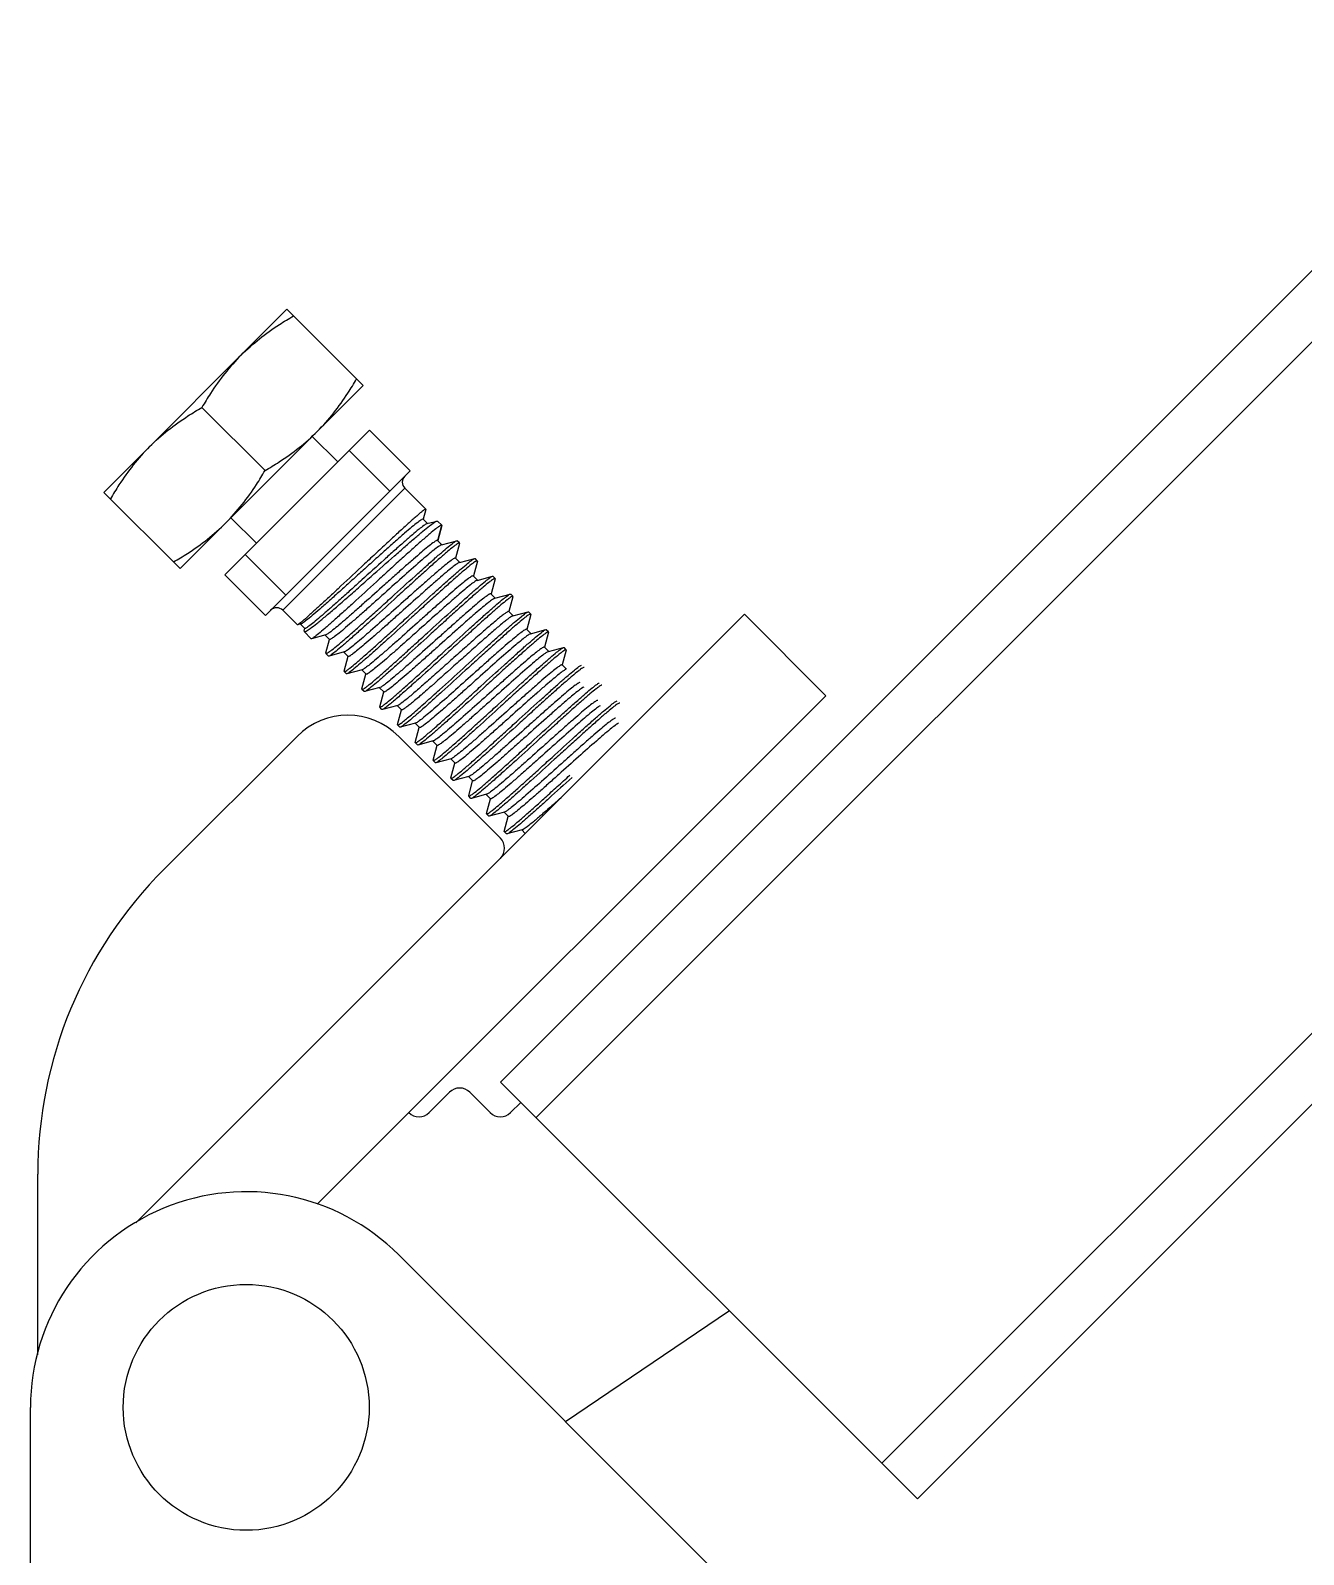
# Model space of a CAD drawing. Extents: x -427546 to -314919, y 698702 to 968782.
# Drawn here: x -414059 to -413606, y 894195 to 894737 of the extents above; entities that cross this region are included whole.
import ezdxf

# ---------------------------------------------------------------- set-up
doc = ezdxf.new("R2010")
doc.units = 0
doc.header["$LTSCALE"] = 1000
doc.header["$MEASUREMENT"] = 0
doc.layers.get('0').update_dxf_attribs({"linetype": 'CONTINUOUS'})

msp = doc.modelspace()

# ---------------------------------------------------------------- linework, layer by layer
for p, q in [((-413891.71, 894363.24), (-412280.92, 895974.04)), ((-413879.06, 894350.59), (-412268.27, 895961.39)), ((-413756.19, 894227.72), (-412145.39, 895838.51)), ((-413743.54, 894215.07), (-412132.74, 895825.86)), ((-414032.66, 894572.85), (-413967.6, 894637.91)), ((-413940.5, 894610.8), (-413967.6, 894637.91)), ((-414005.55, 894545.75), (-413940.5, 894610.8)), ((-413997.78, 894603.03), (-413975.37, 894580.62)), ((-413938.29, 894594.94), (-413989.69, 894543.54)), ((-413938.29, 894594.94), (-413923.83, 894580.49)), ((-413958.57, 894592.73), (-413949.53, 894583.7)), ((-413945.51, 894587.72), (-413931.06, 894573.26)), ((-413975.24, 894529.08), (-413923.83, 894580.49)), ((-414005.55, 894545.75), (-414032.66, 894572.85)), ((-413925.68, 894574.3), (-413969.05, 894530.93)), ((-413918.23, 894566.85), (-413925.68, 894574.3)), ((-413918.23, 894566.76), (-413919.17, 894563.27)), ((-413918.23, 894566.76), (-413918.23, 894566.85)), ((-413987.48, 894563.82), (-413978.45, 894554.78)), ((-413919.22, 894563.29), (-413917.68, 894561.75)), ((-413917.81, 894561.72), (-413917.9, 894561.69)), ((-413917.81, 894561.72), (-413914.25, 894562.66)), ((-413914.25, 894562.66), (-413914.03, 894562.65)), ((-413912.57, 894561.19), (-413914.03, 894562.65)), ((-413914.01, 894555.75), (-413912.55, 894561.15)), ((-413912.56, 894561.04), (-413913.98, 894555.77)), ((-413912.55, 894561.15), (-413912.57, 894561.19)), ((-413912.56, 894561.04), (-413912.55, 894561.15)), ((-413914.03, 894555.79), (-413912.5, 894554.25)), ((-413912.63, 894554.22), (-413907.19, 894555.67)), ((-413907.19, 894555.67), (-413907.04, 894555.66)), ((-413906.25, 894554.87), (-413907.04, 894555.66)), ((-413982.47, 894550.76), (-413968.01, 894536.31)), ((-413912.63, 894554.22), (-413912.77, 894554.17)), ((-413906.24, 894554.71), (-413907.65, 894549.45)), ((-413906.24, 894554.71), (-413906.25, 894554.87)), ((-413907.71, 894549.46), (-413906.18, 894547.93)), ((-413906.31, 894547.89), (-413906.39, 894547.86)), ((-413906.31, 894547.89), (-413900.86, 894549.34)), ((-413899.91, 894548.39), (-413901.33, 894543.12)), ((-413900.86, 894549.34), (-413900.71, 894549.33)), ((-413899.92, 894548.54), (-413900.71, 894549.33)), ((-413899.91, 894548.39), (-413899.92, 894548.54)), ((-413989.69, 894543.54), (-413975.24, 894529.08)), ((-413901.39, 894543.14), (-413899.85, 894541.6)), ((-413899.98, 894541.57), (-413894.54, 894543.02)), ((-413893.59, 894542.07), (-413895, 894536.8)), ((-413894.54, 894543.02), (-413894.39, 894543.01)), ((-413893.6, 894542.22), (-413894.39, 894543.01)), ((-413893.59, 894542.07), (-413893.6, 894542.22)), ((-413895.06, 894536.81), (-413893.53, 894535.28)), ((-413893.66, 894535.24), (-413888.21, 894536.69)), ((-413887.26, 894535.74), (-413888.68, 894530.47)), ((-413888.21, 894536.69), (-413888.06, 894536.68)), ((-413887.28, 894535.89), (-413888.06, 894536.68)), ((-413887.26, 894535.74), (-413887.28, 894535.89)), ((-413804.97, 894529.49), (-414021.24, 894313.22)), ((-413963.87, 894525.75), (-413969.05, 894530.93)), ((-413888.74, 894530.49), (-413887.2, 894528.95)), ((-413887.33, 894528.92), (-413881.89, 894530.37)), ((-413880.94, 894529.42), (-413882.36, 894524.15)), ((-413881.89, 894530.37), (-413881.74, 894530.36)), ((-413880.95, 894529.57), (-413881.74, 894530.36)), ((-413880.94, 894529.42), (-413880.95, 894529.57)), ((-413776.06, 894500.57), (-413804.97, 894529.49)), ((-413963.81, 894525.75), (-413963.87, 894525.75)), ((-413962.61, 894526.07), (-413963.81, 894525.75)), ((-413961.19, 894524.5), (-413962.73, 894526.04)), ((-413961.48, 894523.62), (-413961.24, 894524.52)), ((-413958.94, 894520.82), (-413961.46, 894523.34)), ((-413882.41, 894524.16), (-413880.88, 894522.63)), ((-413881.01, 894522.59), (-413875.57, 894524.04)), ((-413874.62, 894523.09), (-413876.03, 894517.82)), ((-413875.57, 894524.04), (-413875.42, 894524.03)), ((-413874.63, 894523.24), (-413875.42, 894524.03)), ((-413874.62, 894523.09), (-413874.63, 894523.24)), ((-413958.82, 894520.81), (-413958.94, 894520.82)), ((-413953.81, 894522.16), (-413958.82, 894520.81)), ((-413952.41, 894520.59), (-413953.95, 894522.12)), ((-413953.72, 894522.19), (-413953.81, 894522.16)), ((-413953.75, 894515.8), (-413952.47, 894520.6)), ((-413876.09, 894517.84), (-413874.55, 894516.3)), ((-413874.68, 894516.27), (-413869.24, 894517.72)), ((-413869.24, 894517.72), (-413869.09, 894517.71)), ((-413868.3, 894516.92), (-413869.09, 894517.71)), ((-413953.75, 894515.8), (-413953.73, 894515.61)), ((-413952.78, 894514.66), (-413953.73, 894515.61)), ((-413952.63, 894514.65), (-413952.78, 894514.66)), ((-413947.19, 894516.11), (-413952.63, 894514.65)), ((-413945.79, 894514.54), (-413947.33, 894516.07)), ((-413947.25, 894509.28), (-413945.85, 894514.56)), ((-413874.68, 894516.27), (-413874.85, 894516.21)), ((-413868.29, 894516.77), (-413869.71, 894511.5)), ((-413947.25, 894509.28), (-413947.24, 894509.12)), ((-413946.45, 894508.34), (-413947.24, 894509.12)), ((-413946.3, 894508.33), (-413946.45, 894508.34)), ((-413940.87, 894509.78), (-413946.3, 894508.33)), ((-413939.47, 894508.22), (-413941, 894509.75)), ((-413940.93, 894502.95), (-413939.52, 894508.23)), ((-413869.76, 894511.51), (-413868.23, 894509.98)), ((-413940.93, 894502.95), (-413940.92, 894502.8)), ((-413940.13, 894502.01), (-413940.92, 894502.8)), ((-413939.98, 894502), (-413940.13, 894502.01)), ((-413934.54, 894503.46), (-413939.98, 894502)), ((-413933.14, 894501.89), (-413934.68, 894503.42)), ((-413934.61, 894496.63), (-413933.2, 894501.91)), ((-413956.79, 894319.85), (-413776.06, 894500.57)), ((-413934.61, 894496.63), (-413934.59, 894496.48)), ((-413933.81, 894495.69), (-413934.59, 894496.48)), ((-413928.22, 894497.14), (-413933.65, 894495.68)), ((-413926.82, 894495.57), (-413928.35, 894497.1)), ((-413933.65, 894495.68), (-413933.81, 894495.69)), ((-413928.28, 894490.3), (-413926.88, 894495.58)), ((-413921.9, 894490.81), (-413927.33, 894489.35)), ((-413920.49, 894489.24), (-413922.03, 894490.78)), ((-414011.25, 894438.86), (-413964, 894486.11)), ((-413928.28, 894490.3), (-413928.27, 894490.15)), ((-413927.48, 894489.36), (-413928.27, 894490.15)), ((-413927.86, 894486.11), (-413891.72, 894449.97)), ((-413927.33, 894489.35), (-413927.48, 894489.36)), ((-413921.96, 894483.98), (-413920.55, 894489.26)), ((-413921.96, 894483.98), (-413921.95, 894483.83)), ((-413921.16, 894483.04), (-413921.95, 894483.83)), ((-413921.01, 894483.03), (-413921.16, 894483.04)), ((-413915.57, 894484.49), (-413921.01, 894483.03)), ((-413914.17, 894482.92), (-413915.7, 894484.45)), ((-413915.63, 894477.65), (-413914.23, 894482.93)), ((-413915.63, 894477.65), (-413915.62, 894477.5)), ((-413914.83, 894476.71), (-413915.62, 894477.5)), ((-413914.68, 894476.7), (-413914.83, 894476.71)), ((-413909.25, 894478.16), (-413914.68, 894476.7)), ((-413907.85, 894476.59), (-413909.38, 894478.13)), ((-413909.31, 894471.33), (-413907.9, 894476.61)), ((-413909.31, 894471.33), (-413909.3, 894471.18)), ((-413908.51, 894470.39), (-413909.3, 894471.18)), ((-413908.36, 894470.38), (-413908.51, 894470.39)), ((-413902.92, 894471.84), (-413908.36, 894470.38)), ((-413901.52, 894470.27), (-413903.05, 894471.8)), ((-413902.98, 894465), (-413901.58, 894470.28)), ((-413902.98, 894465), (-413902.97, 894464.85)), ((-413902.18, 894464.06), (-413902.97, 894464.85)), ((-413902.03, 894464.05), (-413902.18, 894464.06)), ((-413896.6, 894465.51), (-413902.03, 894464.05)), ((-413895.2, 894463.94), (-413896.73, 894465.48)), ((-413896.66, 894458.68), (-413895.25, 894463.96)), ((-413896.53, 894465.54), (-413896.6, 894465.51)), ((-413896.66, 894458.68), (-413896.65, 894458.53)), ((-413895.86, 894457.74), (-413896.65, 894458.53)), ((-413890.27, 894459.19), (-413895.71, 894457.73)), ((-413888.87, 894457.62), (-413890.4, 894459.15)), ((-413890.09, 894459.26), (-413890.27, 894459.19)), ((-413872.82, 894461.94), (-413873.48, 894461.36)), ((-413895.71, 894457.73), (-413895.86, 894457.74)), ((-413890.33, 894452.35), (-413888.93, 894457.64)), ((-413883.95, 894452.86), (-413889.38, 894451.41)), ((-413882.86, 894451.6), (-413884.08, 894452.83)), ((-413890.33, 894452.35), (-413890.32, 894452.2)), ((-413889.53, 894451.42), (-413890.32, 894452.2)), ((-413889.38, 894451.41), (-413889.53, 894451.42)), ((-413743.54, 894215.07), (-413891.71, 894363.24)), ((-413917.02, 894352.39), (-413909.79, 894359.62)), ((-413902.56, 894359.62), (-413895.34, 894352.39)), ((-413888.11, 894352.39), (-413884.48, 894356.01)), ((-414056.17, 894266.31), (-414056.16, 894330.46)), ((-413927.85, 894301.8), (-413783.8, 894157.76)), ((-413810.34, 894281.87), (-413868.53, 894242.49)), ((-414058.73, 893940.66), (-414058.73, 894247.59))]:
    msp.add_line(p, q)
msp.add_circle((-413982.06, 894247.59), 43.7)
for centre, radius, start, end in [((-413923.51, 894576.47), 3.07, 135, 225), ((-413971.22, 894528.76), 3.07, 45, 135), ((-413945.93, 894468.04), 25.55, 45, 135), ((-414570.69, 895250.83), 1053.26, 311.49658, 311.69317), ((-413895.34, 894446.35), 5.11, 315, 45), ((-413902.83, 894330.44), 153.33, 135, 179.9914), ((-413906.18, 894356), 5.11, 45, 135), ((-413920.63, 894356), 5.11, 225, 315), ((-413891.72, 894356), 5.11, 225, 315), ((-413982.06, 894247.59), 76.66, 45, 180)]:
    msp.add_arc(centre, radius, start, end)
for points, knots in [([(-413983.87, 894621.64), (-413979.76, 894625.75), (-413973.58, 894630.57), (-413966.95, 894634.59), (-413965.26, 894635.56)], [0, 0, 0, 0, 0.748734, 1, 1, 1, 1]), ([(-413983.87, 894621.64), (-413987.97, 894617.54), (-413992.79, 894611.35), (-413996.81, 894604.72), (-413997.78, 894603.03)], [0, 0, 0, 0, 0.748734, 1, 1, 1, 1]), ([(-413956.76, 894594.54), (-413952.66, 894598.65), (-413947.84, 894604.83), (-413943.82, 894611.46), (-413942.85, 894613.15)], [0, 0, 0, 0, 0.748734, 1, 1, 1, 1]), ([(-414016.39, 894589.12), (-414012.29, 894593.22), (-414006.11, 894598.04), (-413999.47, 894602.06), (-413997.78, 894603.03)], [0, 0, 0, 0, 0.748734, 1, 1, 1, 1]), ([(-413975.37, 894580.62), (-413973.68, 894581.59), (-413967.05, 894585.61), (-413960.87, 894590.43), (-413956.76, 894594.54)], [0, 0, 0, 0, 0.251266, 1, 1, 1, 1]), ([(-414016.39, 894589.12), (-414020.5, 894585.01), (-414025.32, 894578.83), (-414029.34, 894572.2), (-414030.31, 894570.51)], [0, 0, 0, 0, 0.748734, 1, 1, 1, 1]), ([(-413989.29, 894562.01), (-413985.18, 894566.12), (-413980.36, 894572.3), (-413976.34, 894578.93), (-413975.37, 894580.62)], [0, 0, 0, 0, 0.748734, 1, 1, 1, 1]), ([(-413918.23, 894566.85), (-413918.28, 894566.9), (-413918.53, 894566.77), (-413918.87, 894566.56), (-413919.48, 894566.09), (-413920.26, 894565.46), (-413921.25, 894564.62), (-413922.92, 894563.16), (-413925.4, 894560.93), (-413928.79, 894557.83), (-413932.63, 894554.27), (-413936.79, 894550.39), (-413939.65, 894547.72), (-413941.11, 894546.36)], [0, 0, 0, 0, 0.005975, 0.020757, 0.044787, 0.077931, 0.119904, 0.170322, 0.294497, 0.445723, 0.618225, 0.805372, 1, 1, 1, 1]), ([(-414007.9, 894548.1), (-414006.21, 894549.07), (-413999.58, 894553.09), (-413993.4, 894557.9), (-413989.29, 894562.01)], [0, 0, 0, 0, 0.251266, 1, 1, 1, 1]), ([(-413919.22, 894563.29), (-413919.27, 894563.33), (-413919.52, 894563.27), (-413919.86, 894563.07), (-413920.45, 894562.69), (-413921.56, 894561.86), (-413923.38, 894560.38), (-413925.98, 894558.16), (-413929.1, 894555.41), (-413932.64, 894552.25), (-413936.47, 894548.81), (-413940.44, 894545.22), (-413944.42, 894541.62), (-413948.27, 894538.14), (-413951.86, 894534.92), (-413955.08, 894532.07), (-413957.81, 894529.72), (-413959.96, 894527.89), (-413961.49, 894526.76), (-413962.29, 894526.16), (-413962.61, 894526.07)], [0, 0, 0, 0, 0.003408, 0.010859, 0.022746, 0.039043, 0.084265, 0.144846, 0.218467, 0.302327, 0.393271, 0.487922, 0.582812, 0.674511, 0.759756, 0.835562, 0.899325, 0.948916, 0.982758, 1, 1, 1, 1]), ([(-413917.9, 894561.69), (-413918.27, 894561.54), (-413919.19, 894560.87), (-413920.89, 894559.56), (-413923.22, 894557.58), (-413926.12, 894555.07), (-413929.46, 894552.1), (-413934.48, 894547.6), (-413939.67, 894542.9), (-413944.87, 894538.19), (-413948.57, 894534.87), (-413951.96, 894531.85), (-413954.92, 894529.26), (-413957.35, 894527.18), (-413959.03, 894525.81), (-413960.06, 894525.04), (-413960.6, 894524.7), (-413960.92, 894524.51), (-413961.15, 894524.46), (-413961.19, 894524.5)], [0, 0, 0, 0, 0.020955, 0.059103, 0.113123, 0.180989, 0.260159, 0.347694, 0.534881, 0.627806, 0.715891, 0.796084, 0.865657, 0.922292, 0.964169, 0.979163, 0.990063, 0.996877, 1, 1, 1, 1]), ([(-413937.69, 894542.94), (-413934.93, 894545.38), (-413930.91, 894548.95), (-413925.74, 894553.49), (-413922.37, 894556.42), (-413919.48, 894558.86), (-413917.17, 894560.75), (-413915.51, 894561.95), (-413914.61, 894562.57), (-413914.25, 894562.66)], [0, 0, 0, 0, 0.36061, 0.525686, 0.673058, 0.797798, 0.895751, 0.96375, 1, 1, 1, 1]), ([(-413912.57, 894561.19), (-413912.62, 894561.24), (-413912.89, 894561.15), (-413913.26, 894560.93), (-413913.89, 894560.5), (-413915.09, 894559.57), (-413917.07, 894557.92), (-413919.92, 894555.44), (-413923.35, 894552.38), (-413927.24, 894548.87), (-413931.44, 894545.04), (-413934.33, 894542.39), (-413935.8, 894541.05)], [0, 0, 0, 0, 0.006592, 0.021615, 0.045765, 0.07897, 0.171361, 0.295434, 0.446486, 0.618762, 0.805651, 1, 1, 1, 1]), ([(-413914.03, 894555.79), (-413914.08, 894555.83), (-413914.3, 894555.79), (-413914.84, 894555.5), (-413915.97, 894554.71), (-413917.69, 894553.33), (-413919.99, 894551.4), (-413922.75, 894549.01), (-413925.89, 894546.24), (-413929.31, 894543.2), (-413934.07, 894538.94), (-413938.79, 894534.7), (-413943.33, 894530.67), (-413946.33, 894528.03), (-413948.93, 894525.81), (-413951.02, 894524.07), (-413952.55, 894522.91), (-413953.39, 894522.32), (-413953.72, 894522.19)], [0, 0, 0, 0, 0.003423, 0.010579, 0.037456, 0.080663, 0.138775, 0.209755, 0.291087, 0.37988, 0.472977, 0.658847, 0.745051, 0.822663, 0.888974, 0.9417, 0.979072, 1, 1, 1, 1]), ([(-413930.34, 894535.59), (-413927.58, 894538.1), (-413923.57, 894541.74), (-413918.4, 894546.38), (-413915.05, 894549.37), (-413912.19, 894551.84), (-413909.94, 894553.76), (-413908.35, 894554.95), (-413907.52, 894555.58), (-413907.19, 894555.67)], [0, 0, 0, 0, 0.364383, 0.530802, 0.678899, 0.80359, 0.900608, 0.966703, 1, 1, 1, 1]), ([(-413912.77, 894554.17), (-413913.13, 894554.01), (-413914, 894553.39), (-413915.58, 894552.18), (-413917.72, 894550.4), (-413921.49, 894547.16), (-413926.92, 894542.35), (-413932.64, 894537.21), (-413937.38, 894532.98), (-413940.75, 894529.97), (-413943.86, 894527.24), (-413946.57, 894524.89), (-413948.83, 894522.99), (-413950.52, 894521.64), (-413951.63, 894520.87), (-413952.15, 894520.58), (-413952.37, 894520.55), (-413952.41, 894520.59)], [0, 0, 0, 0, 0.022337, 0.061116, 0.115132, 0.182525, 0.347585, 0.533263, 0.62576, 0.713694, 0.794001, 0.863897, 0.920985, 0.963343, 0.989649, 0.996648, 1, 1, 1, 1]), ([(-413906.25, 894554.87), (-413906.3, 894554.91), (-413906.57, 894554.83), (-413906.93, 894554.61), (-413907.57, 894554.18), (-413908.77, 894553.25), (-413910.76, 894551.6), (-413913.6, 894549.13), (-413917.04, 894546.08), (-413920.93, 894542.57), (-413925.14, 894538.75), (-413928.04, 894536.11), (-413929.51, 894534.76)], [0, 0, 0, 0, 0.006599, 0.021626, 0.045783, 0.07899, 0.17139, 0.295472, 0.446527, 0.618792, 0.805664, 1, 1, 1, 1]), ([(-413941.11, 894546.36), (-413943.88, 894543.77), (-413947.9, 894540), (-413953.06, 894535.2), (-413956.38, 894532.13), (-413959.18, 894529.59), (-413961.13, 894527.85), (-413962.36, 894526.81), (-413963.01, 894526.28), (-413963.47, 894525.94), (-413963.71, 894525.78), (-413963.81, 894525.75)], [0, 0, 0, 0, 0.370672, 0.539326, 0.688624, 0.813221, 0.908664, 0.94435, 0.971581, 0.990141, 1, 1, 1, 1]), ([(-413907.71, 894549.46), (-413907.75, 894549.5), (-413907.95, 894549.47), (-413908.46, 894549.21), (-413909.5, 894548.48), (-413911.1, 894547.22), (-413913.23, 894545.44), (-413915.8, 894543.23), (-413918.74, 894540.64), (-413921.95, 894537.79), (-413926.49, 894533.73), (-413932.06, 894528.74), (-413938.14, 894523.34), (-413942.52, 894519.55), (-413945.21, 894517.39), (-413946.22, 894516.64), (-413946.65, 894516.38)], [0, 0, 0, 0, 0.003276, 0.010003, 0.035189, 0.075723, 0.130391, 0.197437, 0.274674, 0.359569, 0.449334, 0.631602, 0.797703, 0.926003, 0.970542, 1, 1, 1, 1]), ([(-413906.39, 894547.86), (-413906.73, 894547.74), (-413907.57, 894547.15), (-413909.09, 894545.99), (-413911.18, 894544.26), (-413913.76, 894542.04), (-413916.75, 894539.42), (-413921.27, 894535.42), (-413925.96, 894531.21), (-413930.68, 894526.99), (-413934.06, 894523.98), (-413937.17, 894521.24), (-413939.9, 894518.87), (-413942.18, 894516.97), (-413943.88, 894515.6), (-413945, 894514.82), (-413945.53, 894514.53), (-413945.75, 894514.5), (-413945.79, 894514.54)], [0, 0, 0, 0, 0.020991, 0.058538, 0.11151, 0.178089, 0.255944, 0.342332, 0.528306, 0.621317, 0.709946, 0.791063, 0.861805, 0.919689, 0.962708, 0.989461, 0.996585, 1, 1, 1, 1]), ([(-413923.98, 894529.23), (-413921.22, 894531.74), (-413917.21, 894535.39), (-413912.06, 894540.04), (-413908.71, 894543.03), (-413905.86, 894545.51), (-413903.61, 894547.43), (-413902.03, 894548.62), (-413901.19, 894549.25), (-413900.86, 894549.34)], [0, 0, 0, 0, 0.364458, 0.5309, 0.679013, 0.803707, 0.900705, 0.96676, 1, 1, 1, 1]), ([(-413899.92, 894548.54), (-413899.97, 894548.59), (-413900.24, 894548.5), (-413900.61, 894548.29), (-413901.24, 894547.85), (-413902.45, 894546.92), (-413904.43, 894545.28), (-413907.28, 894542.81), (-413910.72, 894539.75), (-413914.61, 894536.24), (-413918.82, 894532.42), (-413921.71, 894529.78), (-413923.19, 894528.44)], [0, 0, 0, 0, 0.006599, 0.021626, 0.045783, 0.07899, 0.171387, 0.295463, 0.446517, 0.618788, 0.805663, 1, 1, 1, 1]), ([(-413961.46, 894523.34), (-413961.4, 894523.28), (-413961.11, 894523.31), (-413960.4, 894523.67), (-413958.95, 894524.65), (-413956.75, 894526.38), (-413953.83, 894528.8), (-413950.33, 894531.79), (-413946.38, 894535.24), (-413942.11, 894539.01), (-413939.18, 894541.61), (-413937.69, 894542.94)], [0, 0, 0, 0, 0.00776, 0.023279, 0.080973, 0.173371, 0.297247, 0.447964, 0.619802, 0.806185, 1, 1, 1, 1]), ([(-413935.8, 894541.05), (-413938.56, 894538.52), (-413942.58, 894534.83), (-413947.74, 894530.15), (-413951.08, 894527.14), (-413953.92, 894524.65), (-413956.14, 894522.72), (-413957.7, 894521.54), (-413958.5, 894520.9), (-413958.82, 894520.81)], [0, 0, 0, 0, 0.366158, 0.533208, 0.681646, 0.806314, 0.902893, 0.968094, 1, 1, 1, 1]), ([(-413901.39, 894543.14), (-413901.43, 894543.18), (-413901.65, 894543.14), (-413902.19, 894542.85), (-413903.33, 894542.05), (-413905.06, 894540.66), (-413907.37, 894538.72), (-413910.14, 894536.32), (-413913.3, 894533.54), (-413916.73, 894530.49), (-413921.49, 894526.22), (-413926.21, 894521.99), (-413930.74, 894517.97), (-413933.72, 894515.36), (-413936.28, 894513.19), (-413938.31, 894511.5), (-413939.77, 894510.42), (-413940.56, 894509.87), (-413940.87, 894509.78)], [0, 0, 0, 0, 0.003453, 0.010691, 0.037881, 0.081592, 0.14037, 0.212138, 0.294327, 0.383985, 0.477885, 0.664851, 0.751185, 0.82854, 0.894141, 0.945651, 0.981282, 1, 1, 1, 1]), ([(-413899.98, 894541.57), (-413900.29, 894541.49), (-413901.08, 894540.93), (-413902.54, 894539.86), (-413904.57, 894538.17), (-413907.12, 894535.99), (-413910.1, 894533.38), (-413914.63, 894529.37), (-413919.36, 894525.14), (-413924.12, 894520.87), (-413927.55, 894517.82), (-413930.71, 894515.04), (-413933.48, 894512.63), (-413935.79, 894510.69), (-413937.52, 894509.3), (-413938.66, 894508.51), (-413939.2, 894508.21), (-413939.43, 894508.17), (-413939.47, 894508.22)], [0, 0, 0, 0, 0.01868, 0.054278, 0.105765, 0.171349, 0.248696, 0.335028, 0.522011, 0.615926, 0.705601, 0.787809, 0.859594, 0.918387, 0.96211, 0.989307, 0.996546, 1, 1, 1, 1]), ([(-413917.65, 894522.9), (-413914.9, 894525.41), (-413910.89, 894529.07), (-413905.73, 894533.72), (-413902.38, 894536.71), (-413899.53, 894539.18), (-413897.29, 894541.1), (-413895.7, 894542.3), (-413894.87, 894542.93), (-413894.54, 894543.02)], [0, 0, 0, 0, 0.364461, 0.530908, 0.679021, 0.80371, 0.900704, 0.966759, 1, 1, 1, 1]), ([(-413893.6, 894542.22), (-413893.65, 894542.27), (-413893.92, 894542.18), (-413894.28, 894541.96), (-413894.92, 894541.53), (-413896.12, 894540.6), (-413898.11, 894538.95), (-413900.95, 894536.48), (-413904.39, 894533.43), (-413908.29, 894529.92), (-413912.5, 894526.1), (-413915.39, 894523.46), (-413916.87, 894522.11)], [0, 0, 0, 0, 0.006599, 0.021625, 0.045781, 0.078987, 0.171384, 0.295462, 0.446514, 0.618783, 0.805661, 1, 1, 1, 1]), ([(-413953.73, 894515.61), (-413953.68, 894515.56), (-413953.41, 894515.63), (-413953.03, 894515.85), (-413952.39, 894516.27), (-413951.16, 894517.19), (-413949.17, 894518.82), (-413946.3, 894521.28), (-413942.85, 894524.32), (-413938.95, 894527.81), (-413934.73, 894531.62), (-413931.82, 894534.25), (-413930.34, 894535.59)], [0, 0, 0, 0, 0.006918, 0.022071, 0.046289, 0.079523, 0.171915, 0.295933, 0.446891, 0.619047, 0.805796, 1, 1, 1, 1]), ([(-413929.51, 894534.76), (-413932.27, 894532.25), (-413936.28, 894528.6), (-413941.43, 894523.95), (-413944.78, 894520.96), (-413947.63, 894518.48), (-413949.88, 894516.56), (-413951.46, 894515.37), (-413952.3, 894514.74), (-413952.63, 894514.65)], [0, 0, 0, 0, 0.36438, 0.530794, 0.678893, 0.803589, 0.900608, 0.966702, 1, 1, 1, 1]), ([(-413895.06, 894536.81), (-413895.1, 894536.85), (-413895.33, 894536.82), (-413895.87, 894536.52), (-413897, 894535.72), (-413898.73, 894534.34), (-413901.05, 894532.4), (-413903.82, 894529.99), (-413906.98, 894527.21), (-413910.4, 894524.16), (-413915.17, 894519.9), (-413919.89, 894515.66), (-413924.42, 894511.65), (-413927.4, 894509.04), (-413929.95, 894506.86), (-413931.99, 894505.17), (-413933.45, 894504.1), (-413934.23, 894503.54), (-413934.54, 894503.46)], [0, 0, 0, 0, 0.003454, 0.01069, 0.03788, 0.081592, 0.14037, 0.212137, 0.294327, 0.383985, 0.477885, 0.664852, 0.751185, 0.82854, 0.894141, 0.945652, 0.981282, 1, 1, 1, 1]), ([(-413893.66, 894535.24), (-413893.97, 894535.16), (-413894.76, 894534.6), (-413896.21, 894533.53), (-413898.25, 894531.84), (-413900.8, 894529.67), (-413903.78, 894527.06), (-413908.31, 894523.04), (-413913.03, 894518.81), (-413917.8, 894514.54), (-413921.23, 894511.49), (-413924.38, 894508.71), (-413927.16, 894506.31), (-413929.47, 894504.37), (-413931.2, 894502.98), (-413932.34, 894502.18), (-413932.88, 894501.89), (-413933.1, 894501.85), (-413933.14, 894501.89)], [0, 0, 0, 0, 0.01868, 0.054279, 0.105765, 0.171349, 0.248696, 0.335028, 0.522011, 0.615925, 0.705601, 0.787808, 0.859593, 0.918386, 0.962109, 0.989307, 0.996546, 1, 1, 1, 1]), ([(-413911.33, 894516.58), (-413908.58, 894519.09), (-413904.56, 894522.75), (-413899.41, 894527.39), (-413896.06, 894530.38), (-413893.21, 894532.86), (-413890.96, 894534.78), (-413889.38, 894535.97), (-413888.54, 894536.6), (-413888.21, 894536.69)], [0, 0, 0, 0, 0.364466, 0.530912, 0.679022, 0.803712, 0.900708, 0.966761, 1, 1, 1, 1]), ([(-413887.28, 894535.89), (-413887.32, 894535.94), (-413887.59, 894535.86), (-413887.96, 894535.64), (-413888.59, 894535.2), (-413889.8, 894534.27), (-413891.78, 894532.63), (-413894.63, 894530.16), (-413898.07, 894527.1), (-413901.96, 894523.59), (-413906.17, 894519.77), (-413909.07, 894517.13), (-413910.54, 894515.79)], [0, 0, 0, 0, 0.006599, 0.021626, 0.045784, 0.078991, 0.17139, 0.295471, 0.446526, 0.618793, 0.805664, 1, 1, 1, 1]), ([(-413947.24, 894509.12), (-413947.2, 894509.08), (-413946.93, 894509.16), (-413946.56, 894509.38), (-413945.93, 894509.81), (-413944.72, 894510.74), (-413942.74, 894512.39), (-413939.89, 894514.86), (-413936.45, 894517.92), (-413932.56, 894521.42), (-413928.35, 894525.25), (-413925.45, 894527.88), (-413923.98, 894529.23)], [0, 0, 0, 0, 0.006599, 0.021626, 0.045783, 0.07899, 0.17139, 0.295472, 0.446527, 0.618792, 0.805664, 1, 1, 1, 1]), ([(-413923.19, 894528.44), (-413925.94, 894525.93), (-413929.95, 894522.27), (-413935.11, 894517.63), (-413938.46, 894514.64), (-413941.31, 894512.16), (-413943.55, 894510.24), (-413945.14, 894509.05), (-413945.97, 894508.41), (-413946.3, 894508.33)], [0, 0, 0, 0, 0.364388, 0.530807, 0.678903, 0.803593, 0.90061, 0.966703, 1, 1, 1, 1]), ([(-413888.74, 894530.49), (-413888.8, 894530.55), (-413889.19, 894530.4), (-413889.7, 894530.09), (-413890.61, 894529.44), (-413891.74, 894528.55), (-413893.17, 894527.38), (-413895.53, 894525.38), (-413898.93, 894522.41), (-413903.41, 894518.43), (-413908.22, 894514.13), (-413913.05, 894509.8), (-413916.25, 894506.96), (-413917.8, 894505.59)], [0, 0, 0, 0, 0.007395, 0.024841, 0.052899, 0.091256, 0.139324, 0.196326, 0.333257, 0.493011, 0.665004, 0.837814, 1, 1, 1, 1]), ([(-413887.33, 894528.92), (-413887.5, 894528.87), (-413887.92, 894528.63), (-413888.66, 894528.13), (-413889.66, 894527.37), (-413891.49, 894525.89), (-413894.28, 894523.52), (-413898.12, 894520.15), (-413902.47, 894516.28), (-413908.56, 894510.83), (-413913.16, 894506.7), (-413916.22, 894504.01)], [0, 0, 0, 0, 0.013818, 0.037342, 0.070418, 0.112612, 0.221771, 0.358329, 0.51407, 0.679595, 1, 1, 1, 1]), ([(-413905, 894510.25), (-413902.25, 894512.76), (-413898.24, 894516.42), (-413893.09, 894521.07), (-413889.73, 894524.06), (-413886.88, 894526.54), (-413884.64, 894528.46), (-413883.05, 894529.65), (-413882.22, 894530.28), (-413881.89, 894530.37)], [0, 0, 0, 0, 0.364457, 0.5309, 0.679014, 0.803707, 0.900705, 0.966759, 1, 1, 1, 1]), ([(-413880.95, 894529.57), (-413881, 894529.62), (-413881.27, 894529.53), (-413881.63, 894529.31), (-413882.27, 894528.88), (-413883.48, 894527.95), (-413885.46, 894526.3), (-413888.31, 894523.83), (-413891.74, 894520.78), (-413895.64, 894517.27), (-413899.85, 894513.45), (-413902.74, 894510.81), (-413904.22, 894509.47)], [0, 0, 0, 0, 0.006598, 0.021625, 0.045781, 0.078988, 0.171384, 0.295459, 0.446511, 0.618782, 0.805661, 1, 1, 1, 1]), ([(-413961.48, 894523.62), (-413961.48, 894523.58), (-413961.5, 894523.5), (-413961.5, 894523.38), (-413961.46, 894523.34)], [0, 0, 0, 0, 0.336514, 1, 1, 1, 1]), ([(-413882.41, 894524.16), (-413882.45, 894524.2), (-413882.66, 894524.17), (-413883.18, 894523.89), (-413884.27, 894523.14), (-413885.92, 894521.83), (-413888.12, 894519.98), (-413890.78, 894517.69), (-413893.8, 894515.03), (-413897.11, 894512.09), (-413901.74, 894507.94), (-413907.38, 894502.89), (-413912.74, 894498.13), (-413916.5, 894494.89), (-413918.67, 894493.08), (-413920.31, 894491.79), (-413921.24, 894491.13), (-413921.62, 894490.93)], [0, 0, 0, 0, 0.003347, 0.010273, 0.036252, 0.078044, 0.134342, 0.203263, 0.282469, 0.369263, 0.460682, 0.644854, 0.810039, 0.878342, 0.933909, 0.974886, 1, 1, 1, 1]), ([(-413898.68, 894503.93), (-413895.93, 894506.44), (-413891.92, 894510.1), (-413886.76, 894514.74), (-413883.41, 894517.73), (-413880.56, 894520.21), (-413878.31, 894522.13), (-413876.73, 894523.32), (-413875.89, 894523.96), (-413875.57, 894524.04)], [0, 0, 0, 0, 0.364465, 0.530912, 0.679024, 0.803711, 0.900705, 0.96676, 1, 1, 1, 1]), ([(-413874.63, 894523.24), (-413874.67, 894523.29), (-413874.94, 894523.21), (-413875.31, 894522.99), (-413875.94, 894522.55), (-413877.15, 894521.62), (-413879.13, 894519.98), (-413881.98, 894517.51), (-413885.42, 894514.45), (-413889.31, 894510.95), (-413893.52, 894507.12), (-413896.42, 894504.49), (-413897.89, 894503.14)], [0, 0, 0, 0, 0.006599, 0.021625, 0.045782, 0.078988, 0.171386, 0.295466, 0.446519, 0.618787, 0.805663, 1, 1, 1, 1]), ([(-413940.92, 894502.8), (-413940.87, 894502.75), (-413940.6, 894502.84), (-413940.24, 894503.06), (-413939.6, 894503.49), (-413938.39, 894504.42), (-413936.41, 894506.07), (-413933.56, 894508.54), (-413930.13, 894511.59), (-413926.23, 894515.1), (-413922.02, 894518.92), (-413919.13, 894521.56), (-413917.65, 894522.9)], [0, 0, 0, 0, 0.006598, 0.021625, 0.045781, 0.078987, 0.171384, 0.295461, 0.446511, 0.618782, 0.805661, 1, 1, 1, 1]), ([(-413916.87, 894522.11), (-413919.62, 894519.61), (-413923.63, 894515.95), (-413928.78, 894511.3), (-413932.13, 894508.31), (-413934.98, 894505.84), (-413937.23, 894503.92), (-413938.81, 894502.72), (-413939.65, 894502.09), (-413939.98, 894502)], [0, 0, 0, 0, 0.36438, 0.530799, 0.678898, 0.803591, 0.900607, 0.966701, 1, 1, 1, 1]), ([(-413881.31, 894522.47), (-413881.69, 894522.26), (-413882.63, 894521.59), (-413884.28, 894520.3), (-413886.45, 894518.47), (-413890.22, 894515.23), (-413895.58, 894510.47), (-413901.21, 894505.42), (-413905.83, 894501.28), (-413909.13, 894498.35), (-413912.15, 894495.7), (-413914.8, 894493.41), (-413917, 894491.57), (-413918.65, 894490.26), (-413919.72, 894489.51), (-413920.24, 894489.23), (-413920.45, 894489.2), (-413920.49, 894489.24)], [0, 0, 0, 0, 0.025452, 0.066707, 0.122484, 0.190926, 0.356185, 0.540209, 0.631499, 0.718144, 0.797196, 0.865969, 0.922139, 0.963832, 0.989749, 0.996659, 1, 1, 1, 1]), ([(-413876.09, 894517.84), (-413876.13, 894517.88), (-413876.33, 894517.85), (-413876.85, 894517.58), (-413877.91, 894516.84), (-413879.53, 894515.56), (-413881.69, 894513.75), (-413884.29, 894511.5), (-413887.27, 894508.89), (-413890.52, 894506), (-413895.1, 894501.9), (-413900.7, 894496.88), (-413906.78, 894491.49), (-413911.12, 894487.73), (-413913.76, 894485.63), (-413914.74, 894484.92), (-413915.15, 894484.68)], [0, 0, 0, 0, 0.003305, 0.010114, 0.035629, 0.076684, 0.132028, 0.199852, 0.277906, 0.36359, 0.454044, 0.637108, 0.802836, 0.929298, 0.972356, 1, 1, 1, 1]), ([(-413892.36, 894497.61), (-413889.6, 894500.11), (-413885.59, 894503.77), (-413880.44, 894508.42), (-413877.08, 894511.41), (-413874.24, 894513.89), (-413871.99, 894515.81), (-413870.4, 894517), (-413869.57, 894517.63), (-413869.24, 894517.72)], [0, 0, 0, 0, 0.364464, 0.530908, 0.67902, 0.803711, 0.900708, 0.966761, 1, 1, 1, 1]), ([(-413946.65, 894516.38), (-413946.71, 894516.34), (-413946.88, 894516.24), (-413947.06, 894516.14), (-413947.19, 894516.11)], [0, 0, 0, 0, 0.319512, 1, 1, 1, 1]), ([(-413934.59, 894496.48), (-413934.55, 894496.43), (-413934.28, 894496.51), (-413933.91, 894496.73), (-413933.28, 894497.17), (-413932.07, 894498.1), (-413930.09, 894499.74), (-413927.24, 894502.21), (-413923.8, 894505.27), (-413919.91, 894508.77), (-413915.7, 894512.6), (-413912.81, 894515.23), (-413911.33, 894516.58)], [0, 0, 0, 0, 0.006599, 0.021626, 0.045785, 0.078992, 0.171389, 0.295467, 0.446521, 0.618792, 0.805664, 1, 1, 1, 1]), ([(-413910.54, 894515.79), (-413911.48, 894514.93), (-413915.1, 894511.63), (-413918.72, 894508.34), (-413921.42, 894505.92)], [0, 0, 0, 0, 0.259954, 1, 1, 1, 1]), ([(-413874.85, 894516.21), (-413875.21, 894516.04), (-413876.09, 894515.42), (-413877.67, 894514.21), (-413879.79, 894512.43), (-413883.53, 894509.22), (-413888.9, 894504.46), (-413894.56, 894499.38), (-413899.25, 894495.19), (-413902.59, 894492.22), (-413905.67, 894489.51), (-413908.36, 894487.18), (-413910.61, 894485.3), (-413912.29, 894483.96), (-413913.39, 894483.19), (-413913.91, 894482.91), (-413914.13, 894482.88), (-413914.17, 894482.92)], [0, 0, 0, 0, 0.022884, 0.062013, 0.116185, 0.183563, 0.348248, 0.533395, 0.625672, 0.713454, 0.793688, 0.863588, 0.920738, 0.96319, 0.989584, 0.996617, 1, 1, 1, 1]), ([(-413868.3, 894516.92), (-413868.35, 894516.97), (-413868.62, 894516.88), (-413868.99, 894516.66), (-413869.62, 894516.23), (-413870.83, 894515.3), (-413872.81, 894513.65), (-413875.66, 894511.18), (-413879.09, 894508.13), (-413882.99, 894504.62), (-413887.2, 894500.8), (-413890.09, 894498.16), (-413891.57, 894496.82)], [0, 0, 0, 0, 0.006599, 0.021626, 0.045784, 0.078991, 0.171389, 0.295469, 0.446525, 0.618793, 0.805664, 1, 1, 1, 1]), ([(-413904.22, 894509.47), (-413906.97, 894506.96), (-413910.98, 894503.3), (-413916.13, 894498.65), (-413919.48, 894495.66), (-413922.33, 894493.19), (-413924.58, 894491.27), (-413926.17, 894490.07), (-413927, 894489.44), (-413927.33, 894489.35)], [0, 0, 0, 0, 0.364389, 0.530809, 0.678905, 0.803593, 0.900609, 0.966703, 1, 1, 1, 1]), ([(-413915.88, 894500.38), (-413915.02, 894501.15), (-413911.39, 894504.44), (-413907.77, 894507.73), (-413905, 894510.25)], [0, 0, 0, 0, 0.236086, 1, 1, 1, 1]), ([(-413869.76, 894511.51), (-413869.81, 894511.56), (-413870.03, 894511.52), (-413870.57, 894511.22), (-413871.71, 894510.43), (-413873.44, 894509.04), (-413875.75, 894507.1), (-413878.52, 894504.7), (-413881.68, 894501.91), (-413885.1, 894498.86), (-413889.87, 894494.6), (-413894.59, 894490.37), (-413899.12, 894486.35), (-413902.1, 894483.74), (-413904.65, 894481.57), (-413906.69, 894479.87), (-413908.15, 894478.8), (-413908.93, 894478.25), (-413909.25, 894478.16)], [0, 0, 0, 0, 0.003453, 0.010691, 0.037881, 0.081592, 0.14037, 0.212138, 0.294327, 0.383986, 0.477885, 0.664852, 0.751185, 0.82854, 0.894141, 0.945651, 0.981282, 1, 1, 1, 1]), ([(-413868.42, 894509.93), (-413868.75, 894509.81), (-413869.57, 894509.23), (-413871.07, 894508.1), (-413873.14, 894506.38), (-413875.72, 894504.18), (-413878.71, 894501.56), (-413883.23, 894497.55), (-413887.92, 894493.34), (-413892.66, 894489.1), (-413896.06, 894486.08), (-413899.18, 894483.33), (-413901.93, 894480.95), (-413904.21, 894479.03), (-413905.92, 894477.66), (-413907.05, 894476.88), (-413907.58, 894476.59), (-413907.8, 894476.55), (-413907.85, 894476.59)], [0, 0, 0, 0, 0.020278, 0.057228, 0.109744, 0.176019, 0.253719, 0.340091, 0.526376, 0.619664, 0.708615, 0.790066, 0.861128, 0.91929, 0.962525, 0.989414, 0.996573, 1, 1, 1, 1]), ([(-413886.03, 894491.28), (-413883.28, 894493.79), (-413879.27, 894497.45), (-413874.11, 894502.09), (-413870.76, 894505.09), (-413867.91, 894507.56), (-413865.67, 894509.48), (-413864.08, 894510.67), (-413863.25, 894511.31), (-413862.92, 894511.39)], [0, 0, 0, 0, 0.364457, 0.530902, 0.679016, 0.803708, 0.900705, 0.966759, 1, 1, 1, 1]), ([(-413861.98, 894510.59), (-413862.03, 894510.64), (-413862.29, 894510.56), (-413862.66, 894510.34), (-413863.29, 894509.91), (-413864.5, 894508.98), (-413866.48, 894507.33), (-413869.33, 894504.86), (-413872.77, 894501.81), (-413876.66, 894498.3), (-413880.87, 894494.47), (-413883.77, 894491.84), (-413885.24, 894490.49)], [0, 0, 0, 0, 0.006598, 0.021624, 0.04578, 0.078986, 0.171383, 0.295458, 0.446509, 0.61878, 0.80566, 1, 1, 1, 1]), ([(-413921.42, 894505.92), (-413922.95, 894504.54), (-413925.7, 894502.08), (-413928.95, 894499.25), (-413931.06, 894497.5), (-413932.19, 894496.59), (-413933.02, 894496.01), (-413933.47, 894495.73), (-413933.65, 894495.68)], [0, 0, 0, 0, 0.385949, 0.692398, 0.809823, 0.90093, 0.964477, 1, 1, 1, 1]), ([(-413917.8, 894505.59), (-413919.08, 894504.46), (-413921.39, 894502.43), (-413924.45, 894499.84), (-413926.48, 894498.21), (-413927.64, 894497.42), (-413928.05, 894497.18), (-413928.22, 894497.14)], [0, 0, 0, 0, 0.381196, 0.68557, 0.895499, 0.961223, 1, 1, 1, 1]), ([(-413916.22, 894504.01), (-413917.62, 894502.78), (-413919.6, 894501.04), (-413922.1, 894498.91), (-413923.62, 894497.66), (-413924.83, 894496.7), (-413925.8, 894496), (-413926.34, 894495.67), (-413926.75, 894495.5), (-413926.82, 894495.57)], [0, 0, 0, 0, 0.409427, 0.580571, 0.725203, 0.84078, 0.925396, 0.977977, 1, 1, 1, 1]), ([(-413921.95, 894483.83), (-413921.9, 894483.78), (-413921.63, 894483.86), (-413921.26, 894484.08), (-413920.63, 894484.52), (-413919.42, 894485.45), (-413917.44, 894487.09), (-413914.59, 894489.56), (-413911.15, 894492.62), (-413907.26, 894496.12), (-413903.05, 894499.95), (-413900.16, 894502.58), (-413898.68, 894503.93)], [0, 0, 0, 0, 0.006598, 0.021624, 0.04578, 0.078986, 0.171383, 0.295457, 0.446508, 0.618779, 0.805659, 1, 1, 1, 1]), ([(-413897.89, 894503.14), (-413900.64, 894500.63), (-413904.65, 894496.98), (-413909.81, 894492.33), (-413913.16, 894489.34), (-413916.01, 894486.86), (-413918.26, 894484.94), (-413919.84, 894483.75), (-413920.68, 894483.12), (-413921.01, 894483.03)], [0, 0, 0, 0, 0.364378, 0.530796, 0.678896, 0.80359, 0.900607, 0.966701, 1, 1, 1, 1]), ([(-413863.44, 894505.19), (-413863.48, 894505.23), (-413863.7, 894505.19), (-413864.25, 894504.9), (-413865.38, 894504.1), (-413867.11, 894502.71), (-413869.42, 894500.77), (-413872.2, 894498.37), (-413875.35, 894495.59), (-413878.78, 894492.54), (-413883.55, 894488.27), (-413888.27, 894484.04), (-413892.8, 894480.03), (-413895.78, 894477.42), (-413898.33, 894475.24), (-413900.36, 894473.55), (-413901.82, 894472.48), (-413902.61, 894471.92), (-413902.92, 894471.84)], [0, 0, 0, 0, 0.003453, 0.010691, 0.037881, 0.081592, 0.14037, 0.212138, 0.294327, 0.383985, 0.477885, 0.664851, 0.751185, 0.82854, 0.894141, 0.945652, 0.981282, 1, 1, 1, 1]), ([(-413862.04, 894503.62), (-413862.35, 894503.54), (-413863.13, 894502.98), (-413864.59, 894501.91), (-413866.63, 894500.22), (-413869.18, 894498.05), (-413872.16, 894495.44), (-413876.69, 894491.42), (-413881.41, 894487.19), (-413886.18, 894482.92), (-413889.6, 894479.87), (-413892.76, 894477.09), (-413895.53, 894474.68), (-413897.85, 894472.74), (-413899.58, 894471.36), (-413900.71, 894470.56), (-413901.26, 894470.26), (-413901.48, 894470.23), (-413901.52, 894470.27)], [0, 0, 0, 0, 0.01868, 0.054279, 0.105765, 0.171349, 0.248696, 0.335028, 0.522011, 0.615926, 0.705601, 0.787809, 0.859594, 0.918386, 0.96211, 0.989307, 0.996546, 1, 1, 1, 1]), ([(-413879.71, 894484.96), (-413876.95, 894487.47), (-413872.94, 894491.12), (-413867.79, 894495.77), (-413864.44, 894498.76), (-413861.59, 894501.24), (-413859.34, 894503.16), (-413857.76, 894504.35), (-413856.92, 894504.98), (-413856.59, 894505.07)], [0, 0, 0, 0, 0.364467, 0.530915, 0.679025, 0.803711, 0.900707, 0.96676, 1, 1, 1, 1]), ([(-413855.65, 894504.27), (-413855.7, 894504.32), (-413855.97, 894504.23), (-413856.34, 894504.01), (-413856.97, 894503.58), (-413858.18, 894502.65), (-413860.16, 894501.01), (-413863.01, 894498.53), (-413866.45, 894495.48), (-413870.34, 894491.97), (-413874.55, 894488.15), (-413877.44, 894485.51), (-413878.92, 894484.17)], [0, 0, 0, 0, 0.006599, 0.021626, 0.045782, 0.078989, 0.171389, 0.29547, 0.446524, 0.618789, 0.805663, 1, 1, 1, 1]), ([(-413928.27, 894490.15), (-413928.19, 894490.07), (-413927.73, 894490.33), (-413927.11, 894490.72), (-413925.99, 894491.59), (-413924.57, 894492.74), (-413922.8, 894494.25), (-413919.86, 894496.82), (-413917.52, 894498.91), (-413915.88, 894500.38)], [0, 0, 0, 0, 0.020756, 0.072951, 0.157489, 0.273181, 0.418074, 0.58959, 1, 1, 1, 1]), ([(-413915.62, 894477.5), (-413915.57, 894477.45), (-413915.3, 894477.54), (-413914.94, 894477.76), (-413914.3, 894478.19), (-413913.1, 894479.12), (-413911.11, 894480.77), (-413908.27, 894483.24), (-413904.83, 894486.29), (-413900.94, 894489.8), (-413896.73, 894493.62), (-413893.83, 894496.26), (-413892.36, 894497.61)], [0, 0, 0, 0, 0.006599, 0.021626, 0.045784, 0.078991, 0.171389, 0.295469, 0.446524, 0.618793, 0.805664, 1, 1, 1, 1]), ([(-413891.57, 894496.82), (-413894.32, 894494.31), (-413898.33, 894490.65), (-413903.48, 894486), (-413906.84, 894483.01), (-413909.68, 894480.54), (-413911.93, 894478.62), (-413913.52, 894477.43), (-413914.35, 894476.79), (-413914.68, 894476.7)], [0, 0, 0, 0, 0.364385, 0.530802, 0.678899, 0.803593, 0.900611, 0.966704, 1, 1, 1, 1]), ([(-413857.11, 894498.86), (-413857.16, 894498.91), (-413857.37, 894498.87), (-413857.91, 894498.58), (-413859.03, 894497.8), (-413860.74, 894496.43), (-413863.02, 894494.52), (-413865.75, 894492.15), (-413868.87, 894489.4), (-413872.26, 894486.39), (-413876.99, 894482.16), (-413881.68, 894477.95), (-413886.2, 894473.94), (-413889.19, 894471.32), (-413891.77, 894469.11), (-413893.85, 894467.38), (-413895.36, 894466.24), (-413896.19, 894465.66), (-413896.53, 894465.54)], [0, 0, 0, 0, 0.003421, 0.010562, 0.037381, 0.080505, 0.138524, 0.209422, 0.2907, 0.379486, 0.472632, 0.658757, 0.745137, 0.822917, 0.889348, 0.942099, 0.979356, 1, 1, 1, 1]), ([(-413856.28, 894497.02), (-413856.71, 894496.75), (-413857.73, 894495.99), (-413860.43, 894493.82), (-413864.81, 894490.02), (-413870.89, 894484.62), (-413876.45, 894479.64), (-413880.99, 894475.58), (-413884.19, 894472.74), (-413887.13, 894470.16), (-413889.69, 894467.95), (-413891.82, 894466.18), (-413893.41, 894464.92), (-413894.45, 894464.2), (-413894.95, 894463.93), (-413895.16, 894463.91), (-413895.2, 894463.94)], [0, 0, 0, 0, 0.029785, 0.074591, 0.203221, 0.369388, 0.551512, 0.641153, 0.725906, 0.802996, 0.869902, 0.92445, 0.96489, 0.990017, 0.996729, 1, 1, 1, 1]), ([(-413873.38, 894478.63), (-413870.63, 894481.14), (-413866.62, 894484.8), (-413861.46, 894489.45), (-413858.11, 894492.44), (-413855.26, 894494.91), (-413853.02, 894496.83), (-413851.43, 894498.02), (-413850.6, 894498.66), (-413850.27, 894498.75)], [0, 0, 0, 0, 0.364461, 0.530904, 0.679016, 0.803709, 0.900707, 0.966761, 1, 1, 1, 1]), ([(-413849.33, 894497.95), (-413849.38, 894497.99), (-413849.65, 894497.91), (-413850.01, 894497.69), (-413850.65, 894497.26), (-413851.85, 894496.33), (-413853.83, 894494.68), (-413856.68, 894492.21), (-413860.12, 894489.16), (-413864.01, 894485.65), (-413868.22, 894481.83), (-413871.12, 894479.19), (-413872.59, 894477.84)], [0, 0, 0, 0, 0.006599, 0.021626, 0.045785, 0.078992, 0.171389, 0.295467, 0.446522, 0.618792, 0.805664, 1, 1, 1, 1]), ([(-413909.3, 894471.18), (-413909.25, 894471.13), (-413908.98, 894471.21), (-413908.61, 894471.43), (-413907.98, 894471.87), (-413906.77, 894472.8), (-413904.79, 894474.44), (-413901.94, 894476.91), (-413898.5, 894479.97), (-413894.61, 894483.48), (-413890.4, 894487.3), (-413887.51, 894489.94), (-413886.03, 894491.28)], [0, 0, 0, 0, 0.006599, 0.021626, 0.045782, 0.078988, 0.171386, 0.295467, 0.446519, 0.618787, 0.805663, 1, 1, 1, 1]), ([(-413885.24, 894490.49), (-413888, 894487.98), (-413892.01, 894484.33), (-413897.16, 894479.68), (-413900.51, 894476.69), (-413903.36, 894474.21), (-413905.61, 894472.29), (-413907.19, 894471.1), (-413908.03, 894470.47), (-413908.36, 894470.38)], [0, 0, 0, 0, 0.364385, 0.530805, 0.678902, 0.803592, 0.900607, 0.966702, 1, 1, 1, 1]), ([(-413850.79, 894492.54), (-413850.83, 894492.58), (-413851.05, 894492.55), (-413851.57, 894492.27), (-413852.67, 894491.5), (-413854.34, 894490.16), (-413856.58, 894488.29), (-413859.27, 894485.97), (-413862.34, 894483.27), (-413865.67, 894480.3), (-413870.35, 894476.11), (-413876.01, 894471.04), (-413881.38, 894466.28), (-413885.12, 894463.06), (-413887.25, 894461.28), (-413888.84, 894460.06), (-413889.73, 894459.43), (-413890.09, 894459.26)], [0, 0, 0, 0, 0.003377, 0.010392, 0.036719, 0.079064, 0.136075, 0.205816, 0.285882, 0.373504, 0.465641, 0.650631, 0.815398, 0.882927, 0.937326, 0.976755, 1, 1, 1, 1]), ([(-413849.79, 894490.79), (-413850.2, 894490.56), (-413851.17, 894489.85), (-413853.8, 894487.76), (-413858.13, 894484.01), (-413864.21, 894478.62), (-413869.81, 894473.6), (-413874.4, 894469.49), (-413877.66, 894466.6), (-413880.64, 894463.97), (-413883.26, 894461.72), (-413885.43, 894459.91), (-413887.05, 894458.62), (-413888.11, 894457.88), (-413888.62, 894457.61), (-413888.83, 894457.58), (-413888.87, 894457.62)], [0, 0, 0, 0, 0.027294, 0.070064, 0.196169, 0.361823, 0.545041, 0.635628, 0.721465, 0.799678, 0.867653, 0.923128, 0.964285, 0.989864, 0.996689, 1, 1, 1, 1]), ([(-413915.15, 894484.68), (-413915.19, 894484.66), (-413915.33, 894484.58), (-413915.47, 894484.51), (-413915.57, 894484.49)], [0, 0, 0, 0, 0.311047, 1, 1, 1, 1]), ([(-413902.97, 894464.85), (-413902.92, 894464.81), (-413902.65, 894464.89), (-413902.29, 894465.11), (-413901.66, 894465.54), (-413900.45, 894466.47), (-413898.47, 894468.12), (-413895.62, 894470.59), (-413892.18, 894473.64), (-413888.29, 894477.15), (-413884.08, 894480.97), (-413881.18, 894483.61), (-413879.71, 894484.96)], [0, 0, 0, 0, 0.006597, 0.021621, 0.045777, 0.078982, 0.171377, 0.295452, 0.446506, 0.618779, 0.805659, 1, 1, 1, 1]), ([(-413878.92, 894484.17), (-413881.67, 894481.66), (-413885.68, 894478), (-413890.83, 894473.36), (-413894.19, 894470.37), (-413897.04, 894467.89), (-413899.28, 894465.97), (-413900.87, 894464.78), (-413901.7, 894464.14), (-413902.03, 894464.05)], [0, 0, 0, 0, 0.364379, 0.530793, 0.678893, 0.803588, 0.900607, 0.966702, 1, 1, 1, 1]), ([(-413896.65, 894458.53), (-413896.6, 894458.48), (-413896.33, 894458.57), (-413895.96, 894458.78), (-413895.33, 894459.22), (-413894.12, 894460.15), (-413892.14, 894461.79), (-413889.29, 894464.27), (-413885.86, 894467.32), (-413881.96, 894470.83), (-413877.75, 894474.65), (-413874.86, 894477.29), (-413873.38, 894478.63)], [0, 0, 0, 0, 0.006599, 0.021626, 0.045784, 0.078991, 0.17139, 0.295471, 0.446527, 0.618793, 0.805664, 1, 1, 1, 1]), ([(-413872.59, 894477.84), (-413875.35, 894475.33), (-413879.36, 894471.68), (-413884.51, 894467.03), (-413887.86, 894464.04), (-413890.71, 894461.56), (-413892.96, 894459.64), (-413894.54, 894458.45), (-413895.38, 894457.82), (-413895.71, 894457.73)], [0, 0, 0, 0, 0.364387, 0.530806, 0.678902, 0.803594, 0.900611, 0.966704, 1, 1, 1, 1]), ([(-413890.32, 894452.2), (-413890.28, 894452.16), (-413890.01, 894452.24), (-413889.64, 894452.46), (-413889.01, 894452.89), (-413887.8, 894453.82), (-413885.82, 894455.47), (-413882.97, 894457.94), (-413879.53, 894460.99), (-413875.64, 894464.5), (-413871.43, 894468.32), (-413868.53, 894470.96), (-413867.06, 894472.31)], [0, 0, 0, 0, 0.006599, 0.021625, 0.045781, 0.078987, 0.171384, 0.295463, 0.446514, 0.618784, 0.805662, 1, 1, 1, 1]), ([(-413866.27, 894471.52), (-413869.02, 894469.01), (-413873.03, 894465.35), (-413878.19, 894460.71), (-413881.54, 894457.72), (-413884.39, 894455.24), (-413886.63, 894453.32), (-413888.22, 894452.13), (-413889.05, 894451.49), (-413889.38, 894451.41)], [0, 0, 0, 0, 0.364383, 0.530802, 0.678901, 0.803592, 0.900607, 0.966701, 1, 1, 1, 1]), ([(-413873.48, 894461.36), (-413874.66, 894460.32), (-413876.82, 894458.43), (-413879.72, 894455.94), (-413881.91, 894454.19), (-413883.13, 894453.27), (-413883.63, 894453)], [0, 0, 0, 0, 0.35859, 0.653631, 0.870795, 1, 1, 1, 1])]:
    msp.add_open_spline(points, degree=3, knots=knots)
for points in [[(-413881.01, 894522.59), (-413881.11, 894522.57), (-413881.21, 894522.52), (-413881.31, 894522.47)], [(-413921.62, 894490.93), (-413921.71, 894490.88), (-413921.8, 894490.84), (-413921.9, 894490.81)], [(-413883.63, 894453), (-413883.73, 894452.95), (-413883.84, 894452.89), (-413883.95, 894452.86)]]:
    msp.add_open_spline(points, degree=3)

doc.saveas('drawing.dxf')
